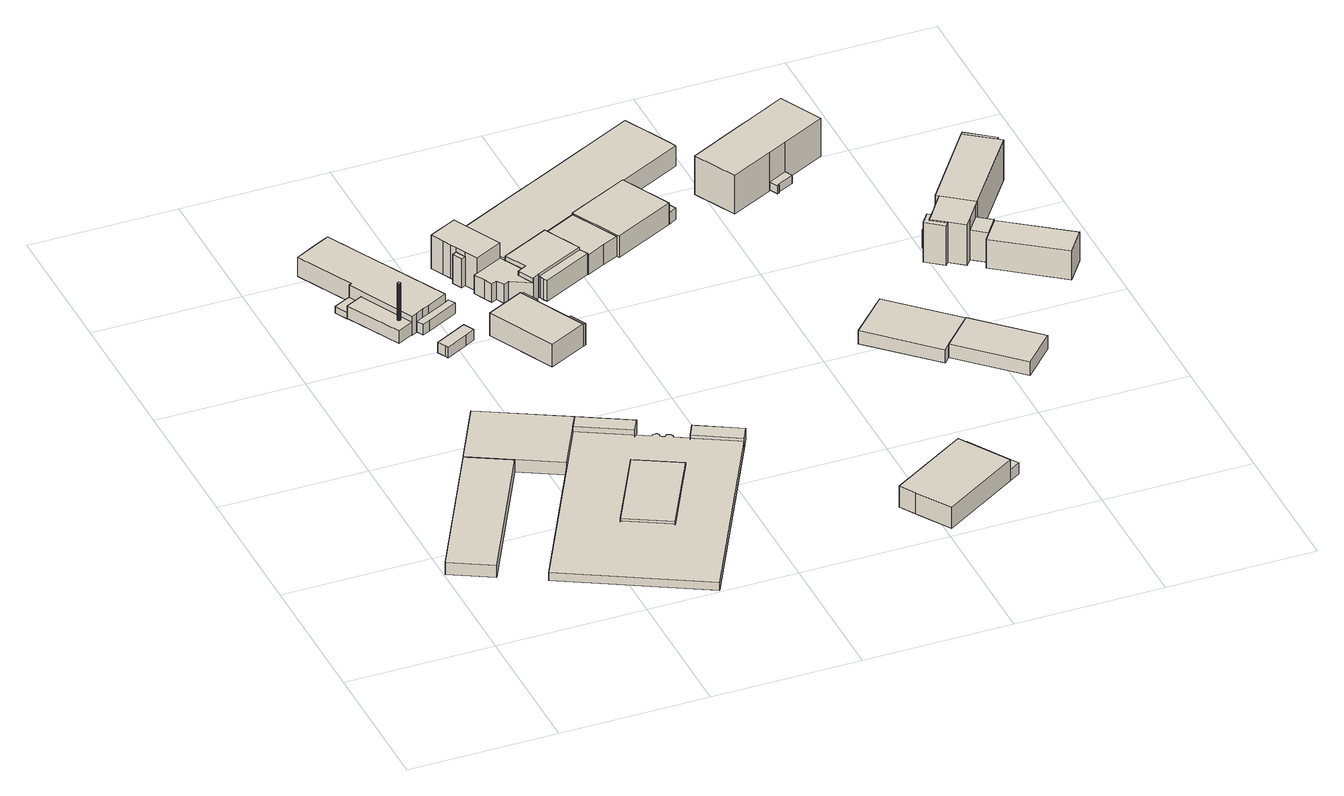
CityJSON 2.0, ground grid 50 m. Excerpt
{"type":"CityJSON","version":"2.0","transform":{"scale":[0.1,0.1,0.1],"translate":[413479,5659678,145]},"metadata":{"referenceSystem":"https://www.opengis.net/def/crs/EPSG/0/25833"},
"CityObjects":{
"building1":{"type":"Building","attributes":{"name":"njumii Bildungszentrum des Handwerk","Gemeindeschluessel":14612000,"Geometrietyp2DReferenz":"3000","function":"31001_3021","roofType":"9999"},"children":["building1-1","building1-2","building1-3","building1-4","building1-5","building1-6"]},
"building1-1":{"type":"BuildingPart","attributes":{"Dachtyp_tdc":"tdcPolyFlatRoof","Dachneigung":0,"QualitaetDacherkennung":100,"Geometrietyp2DReferenz":"3000","measuredHeight":4.06,"roofType":"1000"},"parents":["building1"],"geometry":[{"type":"Solid","lod":"1","boundaries":[[[[0,1,2,3]],[[4,5,6,7]],[[3,5,4,0]],[[2,6,5,3]],[[1,7,6,2]],[[0,4,7,1]]]]}]},
"building1-2":{"type":"BuildingPart","attributes":{"Dachtyp_tdc":"tdcPolyFlatRoof","Dachneigung":0,"QualitaetDacherkennung":0,"Geometrietyp2DReferenz":"3000","measuredHeight":4.75,"roofType":"9999"},"parents":["building1"],"geometry":[{"type":"Solid","lod":"1","boundaries":[[[[8,9,10,11]],[[12,13,14,15]],[[11,13,12,8]],[[10,14,13,11]],[[9,15,14,10]],[[8,12,15,9]]]]}]},
"building1-3":{"type":"BuildingPart","attributes":{"Dachtyp_tdc":"tdcPolyFlatRoof","Dachneigung":0,"QualitaetDacherkennung":100,"Geometrietyp2DReferenz":"3000","measuredHeight":3.83,"roofType":"1000"},"parents":["building1"],"geometry":[{"type":"Solid","lod":"1","boundaries":[[[[16,17,18,19]],[[20,21,22,23]],[[19,21,20,16]],[[18,22,21,19]],[[17,23,22,18]],[[16,20,23,17]]]]}]},
"building1-4":{"type":"BuildingPart","attributes":{"Dachtyp_tdc":"tdcPolyFlatRoof","Dachneigung":0,"QualitaetDacherkennung":0,"Geometrietyp2DReferenz":"3000","measuredHeight":4.57,"roofType":"9999"},"parents":["building1"],"geometry":[{"type":"Solid","lod":"1","boundaries":[[[[24,25,26,27]],[[28,29,30,31]],[[27,29,28,24]],[[26,30,29,27]],[[25,31,30,26]],[[24,28,31,25]]]]}]},
"building1-5":{"type":"BuildingPart","attributes":{"Dachtyp_tdc":"tdcPolyFlatRoof","Dachneigung":0,"QualitaetDacherkennung":0,"Geometrietyp2DReferenz":"3000","measuredHeight":4.69,"roofType":"9999"},"parents":["building1"],"geometry":[{"type":"Solid","lod":"1","boundaries":[[[[32,33,34,11,35]],[[29,36,13,37,30]],[[35,36,29,32]],[[11,13,36,35]],[[34,37,13,11]],[[33,30,37,34]],[[32,29,30,33]]]]}]},
"building1-6":{"type":"BuildingPart","attributes":{"Dachtyp_tdc":"tdcPolyFlatRoof","Dachneigung":0,"QualitaetDacherkennung":50,"Geometrietyp2DReferenz":"3000","measuredHeight":3,"roofType":"1000"},"parents":["building1"],"geometry":[{"type":"Solid","lod":"1","boundaries":[[[[38,39,40,41,42,43,44,45,46,47,48,49,50,51,52,53,54,55,56],[57,58,59,60]],[[12,15,61,62,63,64,65,66,67,68,69,70,71,72,6,5,73,74,37],[20,23,22,21]],[[56,15,12,38]],[[55,61,15,56]],[[54,62,61,55]],[[53,63,62,54]],[[52,64,63,53]],[[51,65,64,52]],[[50,66,65,51]],[[49,67,66,50]],[[48,68,67,49]],[[47,69,68,48]],[[46,70,69,47]],[[45,71,70,46]],[[44,72,71,45]],[[43,6,72,44]],[[42,5,6,43]],[[41,73,5,42]],[[40,74,73,41]],[[39,37,74,40]],[[38,12,37,39]],[[60,23,20,57]],[[59,22,23,60]],[[58,21,22,59]],[[57,20,21,58]]]]}]},
"building2":{"type":"Building","attributes":{"Gemeindeschluessel":14612000,"QualitaetDacherkennung":100,"Geometrietyp2DReferenz":"3000","function":"31001_2000","roofType":"9999"},"children":["building2-1","building2-2","building2-3","building2-4"]},
"building2-1":{"type":"BuildingPart","attributes":{"Dachtyp_tdc":"tdcPolyFlatRoof","Dachneigung":0,"QualitaetDacherkennung":100,"Geometrietyp2DReferenz":"3000","measuredHeight":13.56,"roofType":"1000"},"parents":["building2"],"geometry":[{"type":"Solid","lod":"1","boundaries":[[[[75,76,77,78,79,80,81,82,83,84,85,86,87,88,89,90,91,92]],[[93,94,95,96,97,98,99,100,101,102,103,104,105,106,107,108,109,110]],[[92,94,93,75]],[[91,95,94,92]],[[90,96,95,91]],[[89,97,96,90]],[[88,98,97,89]],[[87,99,98,88]],[[86,100,99,87]],[[85,101,100,86]],[[84,102,101,85]],[[83,103,102,84]],[[82,104,103,83]],[[81,105,104,82]],[[80,106,105,81]],[[79,107,106,80]],[[78,108,107,79]],[[77,109,108,78]],[[76,110,109,77]],[[75,93,110,76]]]]}]},
"building2-2":{"type":"BuildingPart","attributes":{"Dachtyp_tdc":"tdcGableRoof","Dachneigung":29.7,"QualitaetDacherkennung":100,"Geometrietyp2DReferenz":"3000","measuredHeight":9.2,"roofType":"3100"},"parents":["building2"],"geometry":[{"type":"Solid","lod":"1","boundaries":[[[[111,112,113,114,115,116,117,118,119,120,121,122,123]],[[124,125,126,127,128,129,130,131,132,133,134,135,136]],[[123,125,124,111]],[[122,126,125,123]],[[121,127,126,122]],[[120,128,127,121]],[[119,129,128,120]],[[118,130,129,119]],[[117,131,130,118]],[[116,132,131,117]],[[115,133,132,116]],[[114,134,133,115]],[[113,135,134,114]],[[112,136,135,113]],[[111,124,136,112]]]]}]},
"building2-3":{"type":"BuildingPart","attributes":{"Dachtyp_tdc":"tdcLeanToRoof","Dachneigung":0,"QualitaetDacherkennung":100,"Geometrietyp2DReferenz":"3000","measuredHeight":4.7,"roofType":"2100"},"parents":["building2"],"geometry":[{"type":"Solid","lod":"1","boundaries":[[[[137,138,139,140]],[[141,142,143,144]],[[140,142,141,137]],[[139,143,142,140]],[[138,144,143,139]],[[137,141,144,138]]]]}]},
"building2-4":{"type":"BuildingPart","attributes":{"Dachtyp_tdc":"tdcLeanToRoof","Dachneigung":0,"QualitaetDacherkennung":100,"Geometrietyp2DReferenz":"3000","measuredHeight":2.47,"roofType":"2100"},"parents":["building2"],"geometry":[{"type":"Solid","lod":"1","boundaries":[[[[145,146,147,148]],[[149,150,151,131]],[[148,150,149,145]],[[147,151,150,148]],[[146,131,151,147]],[[145,149,131,146]]]]}]},
"building3":{"type":"Building","attributes":{"Dachtyp_tdc":"tdcFreeFormRoof","Gemeindeschluessel":14612000,"Dachneigung":48.67,"QualitaetDacherkennung":20,"Geometrietyp2DReferenz":"3000","measuredHeight":5.03,"function":"31001_2000","roofType":"5000"},"geometry":[{"type":"Solid","lod":"1","boundaries":[[[[152,153,154,155,156,157]],[[158,159,160,161,162,163]],[[157,159,158,152]],[[156,160,159,157]],[[155,161,160,156]],[[154,162,161,155]],[[153,163,162,154]],[[152,158,163,153]]]]}]},
"building4":{"type":"Building","attributes":{"Dachtyp_tdc":"tdcLeanToRoof","Gemeindeschluessel":14612000,"Dachneigung":0,"QualitaetDacherkennung":100,"Geometrietyp2DReferenz":"3000","measuredHeight":3.92,"function":"31001_2000","roofType":"2100"},"geometry":[{"type":"Solid","lod":"1","boundaries":[[[[164,165,166,167,168,169,170]],[[171,172,173,174,175,176,177]],[[170,172,171,164]],[[169,173,172,170]],[[168,174,173,169]],[[167,175,174,168]],[[166,176,175,167]],[[165,177,176,166]],[[164,171,177,165]]]]}]},
"building5":{"type":"Building","attributes":{"Gemeindeschluessel":14612000,"Geometrietyp2DReferenz":"3000","function":"31001_2000","roofType":"9999"},"children":["building5-1","building5-2","building5-3"]},
"building5-1":{"type":"BuildingPart","attributes":{"Dachtyp_tdc":"tdcHipRoof","Dachneigung":22.69,"QualitaetDacherkennung":57,"Geometrietyp2DReferenz":"3000","measuredHeight":9.99,"roofType":"3200"},"parents":["building5"],"geometry":[{"type":"Solid","lod":"1","boundaries":[[[[178,179,180,181,182,183]],[[184,185,186,187,188,189]],[[183,185,184,178]],[[182,186,185,183]],[[181,187,186,182]],[[180,188,187,181]],[[179,189,188,180]],[[178,184,189,179]]]]}]},
"building5-2":{"type":"BuildingPart","attributes":{"Dachtyp_tdc":"tdcPolyFlatRoof","Dachneigung":45.07,"QualitaetDacherkennung":63,"Geometrietyp2DReferenz":"3000","measuredHeight":8.39,"roofType":"2100"},"parents":["building5"],"geometry":[{"type":"Solid","lod":"1","boundaries":[[[[190,191,192,193]],[[194,186,185,195]],[[193,186,194,190]],[[192,185,186,193]],[[191,195,185,192]],[[190,194,195,191]]]]}]},
"building5-3":{"type":"BuildingPart","attributes":{"Dachtyp_tdc":"tdcPolyFlatRoof","Dachneigung":43.92,"QualitaetDacherkennung":50,"Geometrietyp2DReferenz":"3000","measuredHeight":8.52,"roofType":"2100"},"parents":["building5"],"geometry":[{"type":"Solid","lod":"1","boundaries":[[[[196,197,198,199]],[[187,200,201,188]],[[199,200,187,196]],[[198,201,200,199]],[[197,188,201,198]],[[196,187,188,197]]]]}]},
"building6":{"type":"Building","attributes":{"Dachtyp_tdc":"tdcPolyFlatRoof","Gemeindeschluessel":14612000,"Dachneigung":0,"QualitaetDacherkennung":28,"Geometrietyp2DReferenz":"3000","measuredHeight":10.74,"function":"31001_2000","roofType":"1000"},"geometry":[{"type":"Solid","lod":"1","boundaries":[[[[202,203,204,205]],[[206,207,208,209]],[[205,207,206,202]],[[204,208,207,205]],[[203,209,208,204]],[[202,206,209,203]]]]}]},
"building7":{"type":"Building","attributes":{"Dachtyp_tdc":"tdcFreeFormRoof","Gemeindeschluessel":14612000,"Dachneigung":32.68,"QualitaetDacherkennung":82,"Geometrietyp2DReferenz":"3000","measuredHeight":14.23,"function":"31001_2000","roofType":"5000"},"geometry":[{"type":"Solid","lod":"1","boundaries":[[[[210,211,212,213,214,215,216,217,218]],[[219,220,221,222,223,209,208,224,225]],[[218,220,219,210]],[[217,221,220,218]],[[216,222,221,217]],[[215,223,222,216]],[[214,209,223,215]],[[213,208,209,214]],[[212,224,208,213]],[[211,225,224,212]],[[210,219,225,211]]]]}]},
"building8":{"type":"Building","attributes":{"Dachtyp_tdc":"tdcPolyFlatRoof","Gemeindeschluessel":14612000,"Dachneigung":2.79,"QualitaetDacherkennung":76,"Geometrietyp2DReferenz":"3000","measuredHeight":7.29,"function":"31001_2000","roofType":"2100"},"geometry":[{"type":"Solid","lod":"1","boundaries":[[[[226,227,228,229,230,231,232,233,234,235,236,237]],[[238,239,240,241,242,243,244,245,246,247,248,249]],[[237,239,238,226]],[[236,240,239,237]],[[235,241,240,236]],[[234,242,241,235]],[[233,243,242,234]],[[232,244,243,233]],[[231,245,244,232]],[[230,246,245,231]],[[229,247,246,230]],[[228,248,247,229]],[[227,249,248,228]],[[226,238,249,227]]]]}]},
"building9":{"type":"Building","attributes":{"Dachtyp_tdc":"tdcFreeFormRoof","Gemeindeschluessel":14612000,"Dachneigung":10.88,"QualitaetDacherkennung":36,"Geometrietyp2DReferenz":"3000","measuredHeight":9.66,"function":"31001_2000","roofType":"5000"},"geometry":[{"type":"Solid","lod":"1","boundaries":[[[[250,251,252,253,254,255,256,257,258,259]],[[249,248,247,260,261,262,263,264,265,238]],[[259,248,249,250]],[[258,247,248,259]],[[257,260,247,258]],[[256,261,260,257]],[[255,262,261,256]],[[254,263,262,255]],[[253,264,263,254]],[[252,265,264,253]],[[251,238,265,252]],[[250,249,238,251]]]]}]},
"building10":{"type":"Building","attributes":{"Dachtyp_tdc":"tdcPolyFlatRoof","Gemeindeschluessel":14612000,"Dachneigung":0,"QualitaetDacherkennung":62,"Geometrietyp2DReferenz":"3000","measuredHeight":7.84,"function":"31001_2000","roofType":"1000"},"geometry":[{"type":"Solid","lod":"1","boundaries":[[[[266,267,268,269,270,271]],[[272,273,274,275,276,277]],[[271,273,272,266]],[[270,274,273,271]],[[269,275,274,270]],[[268,276,275,269]],[[267,277,276,268]],[[266,272,277,267]]]]}]},
"building11":{"type":"Building","attributes":{"Dachtyp_tdc":"tdcPolyFlatRoof","Gemeindeschluessel":14612000,"Dachneigung":0,"QualitaetDacherkennung":42,"Geometrietyp2DReferenz":"3000","measuredHeight":7.77,"function":"31001_2000","roofType":"1000"},"geometry":[{"type":"Solid","lod":"1","boundaries":[[[[278,279,280,281,282,283]],[[284,285,286,287,288,289]],[[283,285,284,278]],[[282,286,285,283]],[[281,287,286,282]],[[280,288,287,281]],[[279,289,288,280]],[[278,284,289,279]]]]}]},
"building12":{"type":"Building","attributes":{"Gemeindeschluessel":14612000,"Geometrietyp2DReferenz":"3000","function":"31001_2000","roofType":"9999"},"children":["building12-1","building12-2","building12-3","building12-4"]},
"building12-1":{"type":"BuildingPart","attributes":{"Dachtyp_tdc":"tdcPolyFlatRoof","Dachneigung":3.61,"QualitaetDacherkennung":74,"Geometrietyp2DReferenz":"3000","measuredHeight":4.42,"roofType":"2100"},"parents":["building12"],"geometry":[{"type":"Solid","lod":"1","boundaries":[[[[290,291,292,293]],[[294,295,296,297]],[[293,295,294,290]],[[292,296,295,293]],[[291,297,296,292]],[[290,294,297,291]]]]}]},
"building12-2":{"type":"BuildingPart","attributes":{"Dachtyp_tdc":"tdcPolyFlatRoof","Dachneigung":0,"QualitaetDacherkennung":13,"Geometrietyp2DReferenz":"3000","measuredHeight":7.49,"roofType":"1000"},"parents":["building12"],"geometry":[{"type":"Solid","lod":"1","boundaries":[[[[298,299,300,301,302,303,304,305,306,307,308]],[[309,310,311,312,313,314,315,316,317,318,319]],[[307,310,309,308]],[[306,311,310,307]],[[305,312,311,306]],[[304,313,312,305]],[[303,314,313,304]],[[302,315,314,303]],[[301,316,315,302]],[[300,317,316,301]],[[299,318,317,300]],[[298,319,318,299]],[[308,309,319,298]]]]}]},
"building12-3":{"type":"BuildingPart","attributes":{"Dachtyp_tdc":"tdcGableRoof","Dachneigung":11.9,"QualitaetDacherkennung":55,"Geometrietyp2DReferenz":"3000","measuredHeight":9.06,"roofType":"3100"},"parents":["building12"],"geometry":[{"type":"Solid","lod":"1","boundaries":[[[[320,321,322,323,324,325,326,327,328]],[[329,330,331,332,309,333,334,335,336]],[[328,330,329,320]],[[327,331,330,328]],[[326,332,331,327]],[[325,309,332,326]],[[324,333,309,325]],[[323,334,333,324]],[[322,335,334,323]],[[321,336,335,322]],[[320,329,336,321]]]]}]},
"building12-4":{"type":"BuildingPart","attributes":{"Dachtyp_tdc":"tdcGableRoof","Dachneigung":22.55,"QualitaetDacherkennung":69,"Geometrietyp2DReferenz":"3000","measuredHeight":10.39,"roofType":"3100"},"parents":["building12"],"geometry":[{"type":"Solid","lod":"1","boundaries":[[[[337,338,339,340,341,342,343,344]],[[345,334,333,319,346,347,295,294]],[[344,334,345,337]],[[343,333,334,344]],[[342,319,333,343]],[[341,346,319,342]],[[340,347,346,341]],[[339,295,347,340]],[[338,294,295,339]],[[337,345,294,338]]]]}]},
"building13":{"type":"Building","attributes":{"Dachtyp_tdc":"tdcPolyFlatRoof","Gemeindeschluessel":14612000,"Dachneigung":0,"QualitaetDacherkennung":39,"Geometrietyp2DReferenz":"3000","measuredHeight":4.13,"function":"31001_2000","roofType":"1000"},"geometry":[{"type":"Solid","lod":"1","boundaries":[[[[348,349,350,351]],[[352,284,288,353]],[[351,284,352,348]],[[350,288,284,351]],[[349,353,288,350]],[[348,352,353,349]]]]}]},
"building14":{"type":"Building","attributes":{"Gemeindeschluessel":14612000,"Geometrietyp2DReferenz":"3000","function":"31001_2000","roofType":"9999"},"children":["building14-1","building14-2"]},
"building14-1":{"type":"BuildingPart","attributes":{"Dachtyp_tdc":"tdcPolyFlatRoof","Dachneigung":2.94,"QualitaetDacherkennung":57,"Geometrietyp2DReferenz":"3000","measuredHeight":5.37,"roofType":"2100"},"parents":["building14"],"geometry":[{"type":"Solid","lod":"1","boundaries":[[[[354,355,356,357]],[[358,359,360,361]],[[357,359,358,354]],[[356,360,359,357]],[[355,361,360,356]],[[354,358,361,355]]]]}]},
"building14-2":{"type":"BuildingPart","attributes":{"Dachtyp_tdc":"tdcGableRoof","Dachneigung":10.06,"QualitaetDacherkennung":58,"Geometrietyp2DReferenz":"3000","measuredHeight":5.78,"roofType":"3100"},"parents":["building14"],"geometry":[{"type":"Solid","lod":"1","boundaries":[[[[362,363,364,365,366]],[[361,360,367,368,369]],[[366,360,361,362]],[[365,367,360,366]],[[364,368,367,365]],[[363,369,368,364]],[[362,361,369,363]]]]}]},
"building15":{"type":"Building","attributes":{"Gemeindeschluessel":14612000,"Geometrietyp2DReferenz":"3000","function":"31001_2000","roofType":"9999"},"children":["building15-1","building15-2"]},
"building15-1":{"type":"BuildingPart","attributes":{"Dachtyp_tdc":"tdcGableRoof","Dachneigung":49.19,"QualitaetDacherkennung":10,"Geometrietyp2DReferenz":"3000","measuredHeight":3.77,"roofType":"3100"},"parents":["building15"],"geometry":[{"type":"Solid","lod":"1","boundaries":[[[[370,371,372,373]],[[374,375,376,377]],[[373,375,374,370]],[[372,376,375,373]],[[371,377,376,372]],[[370,374,377,371]]]]}]},
"building15-2":{"type":"BuildingPart","attributes":{"Dachtyp_tdc":"tdcGableRoof","Dachneigung":19.17,"QualitaetDacherkennung":86,"Geometrietyp2DReferenz":"3000","measuredHeight":15.71,"roofType":"3100"},"parents":["building15"],"geometry":[{"type":"Solid","lod":"1","boundaries":[[[[378,379,380,381,382,383,384,385]],[[386,387,388,389,374,377,390,391]],[[385,387,386,378]],[[384,388,387,385]],[[383,389,388,384]],[[382,374,389,383]],[[381,377,374,382]],[[380,390,377,381]],[[379,391,390,380]],[[378,386,391,379]]]]}]},
"building16":{"type":"Building","attributes":{"Dachtyp_tdc":"tdcPolyFlatRoof","Gemeindeschluessel":14612000,"Dachneigung":0,"QualitaetDacherkennung":0,"Geometrietyp2DReferenz":"3000","BezugspunktDach":"2000","measuredHeight":3,"function":"31001_2000"},"geometry":[{"type":"Solid","lod":"1","boundaries":[[[[392,393,394,395,396,397]],[[398,399,400,401,402,403]],[[397,399,398,392]],[[396,400,399,397]],[[395,401,400,396]],[[394,402,401,395]],[[393,403,402,394]],[[392,398,403,393]]]]}]},
"building17":{"type":"Building","attributes":{"Gemeindeschluessel":14612000,"Geometrietyp2DReferenz":"3000","function":"31001_9998","roofType":"9999"},"children":["building17-1","building17-2","building17-3","building17-4","building17-5","building17-6","building17-7"]},
"building17-1":{"type":"BuildingPart","attributes":{"Dachtyp_tdc":"tdcFreeFormRoof","Dachneigung":21.43,"QualitaetDacherkennung":30,"Geometrietyp2DReferenz":"3000","measuredHeight":14.86,"roofType":"5000"},"parents":["building17"],"geometry":[{"type":"Solid","lod":"1","boundaries":[[[[404,405,406,407,408,409]],[[410,411,412,413,414,415]],[[409,411,410,404]],[[408,412,411,409]],[[407,413,412,408]],[[406,414,413,407]],[[405,415,414,406]],[[404,410,415,405]]]]}]},
"building17-2":{"type":"BuildingPart","attributes":{"Dachtyp_tdc":"tdcPolyFlatRoof","Dachneigung":0,"QualitaetDacherkennung":71,"Geometrietyp2DReferenz":"3000","measuredHeight":10.78,"roofType":"1000"},"parents":["building17"],"geometry":[{"type":"Solid","lod":"1","boundaries":[[[[416,417,418,419,420]],[[421,422,423,424,425]],[[420,422,421,416]],[[419,423,422,420]],[[418,424,423,419]],[[417,425,424,418]],[[416,421,425,417]]]]}]},
"building17-3":{"type":"BuildingPart","attributes":{"Dachtyp_tdc":"tdcPolyFlatRoof","Dachneigung":0,"QualitaetDacherkennung":77,"Geometrietyp2DReferenz":"3000","measuredHeight":15,"roofType":"1000"},"parents":["building17"],"geometry":[{"type":"Solid","lod":"1","boundaries":[[[[426,427,428,429,430,431,432,433,434,435,436]],[[437,438,410,415,414,439,440,441,442,443,444]],[[435,438,437,436]],[[434,410,438,435]],[[433,415,410,434]],[[432,414,415,433]],[[431,439,414,432]],[[430,440,439,431]],[[429,441,440,430]],[[428,442,441,429]],[[427,443,442,428]],[[426,444,443,427]],[[436,437,444,426]]]]}]},
"building17-4":{"type":"BuildingPart","attributes":{"Dachtyp_tdc":"tdcPolyFlatRoof","Dachneigung":0,"QualitaetDacherkennung":55,"Geometrietyp2DReferenz":"3000","measuredHeight":14.89,"roofType":"1000"},"parents":["building17"],"geometry":[{"type":"Solid","lod":"1","boundaries":[[[[445,446,447,448,449,450]],[[441,451,452,453,454,442]],[[450,451,441,445]],[[449,452,451,450]],[[448,453,452,449]],[[447,454,453,448]],[[446,442,454,447]],[[445,441,442,446]]]]}]},
"building17-5":{"type":"BuildingPart","attributes":{"Dachtyp_tdc":"tdcGableRoof","Dachneigung":65.38,"QualitaetDacherkennung":5,"Geometrietyp2DReferenz":"3000","measuredHeight":8.2,"roofType":"3100"},"parents":["building17"],"geometry":[{"type":"Solid","lod":"1","boundaries":[[[[455,456,457,458]],[[439,459,460,440]],[[458,459,439,455]],[[457,460,459,458]],[[456,440,460,457]],[[455,439,440,456]]]]}]},
"building17-6":{"type":"BuildingPart","attributes":{"Dachtyp_tdc":"tdcPolyFlatRoof","Dachneigung":0,"QualitaetDacherkennung":82,"Geometrietyp2DReferenz":"3000","measuredHeight":11.06,"roofType":"1000"},"parents":["building17"],"geometry":[{"type":"Solid","lod":"1","boundaries":[[[[461,462,463,464]],[[423,437,444,424]],[[464,423,424,461]],[[463,437,423,464]],[[462,444,437,463]],[[461,424,444,462]]]]}]},
"building17-7":{"type":"BuildingPart","attributes":{"Dachtyp_tdc":"tdcPolyFlatRoof","Dachneigung":7.78,"QualitaetDacherkennung":35,"Geometrietyp2DReferenz":"3000","measuredHeight":14.81,"roofType":"2100"},"parents":["building17"],"geometry":[{"type":"Solid","lod":"1","boundaries":[[[[465,466,467,468]],[[469,453,452,470]],[[468,453,469,465]],[[467,452,453,468]],[[466,470,452,467]],[[465,469,470,466]]]]}]}
},
"vertices":[
[1124,715,48],[979,793,48],[954,746,48],[1099,668,48],[1124,715,8],[1099,668,8],[954,746,8],[979,793,8],
[638,916,55],[805,826,55],[831,873,55],[664,963,55],[638,916,8],[664,963,8],[831,873,8],[805,826,8],
[886,620,46],[738,699,46],[590,425,46],[738,345,46],[886,620,8],[738,345,8],[590,425,8],[738,699,8],
[4,406,53],[143,331,53],[409,824,53],[269,899,53],[4,406,8],[269,899,8],[409,824,8],[143,331,8],
[269,899,55],[409,824,55],[549,749,55],[384,1113,55],[384,1113,8],[549,749,8],
[638,916,38],[549,749,38],[283,256,38],[743,8,38],[1099,668,38],[954,746,38],[909,770,38],[910,778,38],[906,786,38],[901,788,38],[895,789,38],[890,787,38],[886,782,38],[873,789,38],[874,799,38],[868,806,38],[858,807,38],[851,801,38],[805,826,38],[886,620,38],[738,345,38],[590,425,38],[738,699,38],[851,801,8],[858,807,8],[868,806,8],[874,799,8],[873,789,8],[886,782,8],[890,787,8],[895,789,8],[901,788,8],[906,786,8],[910,778,8],[909,770,8],[743,8,8],[283,256,8],
[363,1614,210],[363,1616,210],[363,1618,210],[362,1619,210],[360,1620,210],[359,1621,210],[357,1621,210],[355,1620,210],[354,1619,210],[353,1618,210],[353,1616,210],[353,1614,210],[354,1613,210],[355,1612,210],[357,1611,210],[359,1611,210],[360,1612,210],[362,1613,210],[363,1614,74],[362,1613,74],[360,1612,74],[359,1611,74],[357,1611,74],[355,1612,74],[354,1613,74],[353,1614,74],[353,1616,74],[353,1618,74],[354,1619,74],[355,1620,74],[357,1621,74],[359,1621,74],[360,1620,74],[362,1619,74],[363,1618,74],[363,1616,74],
[409,1891,95],[314,2076,95],[307,2072,95],[248,2042,95],[188,2011,95],[285,1820,95],[277,1816,95],[390,1589,95],[408,1598,95],[434,1612,95],[459,1624,95],[528,1659,95],[413,1883,95],[409,1891,25],[413,1883,25],[528,1659,25],[459,1624,25],[434,1612,25],[408,1598,25],[390,1589,25],[277,1816,25],[285,1820,25],[188,2011,25],[248,2042,25],[307,2072,25],[314,2076,25],
[298,1773,74],[241,1744,74],[335,1561,74],[390,1589,74],[298,1773,27],[390,1589,27],[335,1561,27],[241,1744,27],
[298,1773,50],[277,1816,50],[219,1787,50],[241,1744,50],[298,1773,25],[241,1744,25],[219,1787,25],
[443,1432,68],[518,1471,68],[551,1488,68],[532,1524,68],[424,1468,68],[438,1440,68],[443,1432,29],[438,1440,29],[424,1468,29],[532,1524,29],[551,1488,29],[518,1471,29],
[408,1598,66],[420,1574,66],[446,1587,66],[554,1642,66],[541,1666,66],[528,1659,66],[434,1612,66],[408,1598,27],[434,1612,27],[528,1659,27],[541,1666,27],[554,1642,27],[446,1587,27],[420,1574,27],
[605,1493,111],[716,1267,111],[845,1330,111],[818,1384,111],[759,1504,111],[733,1557,111],[605,1493,28],[733,1557,28],[759,1504,28],[818,1384,28],[845,1330,28],[716,1267,28],
[770,1509,106],[744,1562,106],[733,1557,106],[759,1504,106],[770,1509,28],[744,1562,28],
[818,1384,108],[845,1330,108],[855,1335,108],[828,1389,108],[828,1389,28],[855,1335,28],
[625,1761,133],[639,1768,133],[623,1801,133],[609,1793,133],[625,1761,26],[609,1793,26],[623,1801,26],[639,1768,26],
[578,1890,151],[600,1847,151],[613,1820,151],[623,1801,151],[639,1768,151],[661,1725,151],[755,1772,151],[674,1933,151],[673,1937,151],[578,1890,26],[673,1937,26],[674,1933,26],[755,1772,26],[661,1725,26],[613,1820,26],[600,1847,26],
[797,1611,95],[771,1664,95],[801,1679,95],[765,1752,95],[755,1772,95],[661,1725,95],[649,1719,95],[667,1681,95],[680,1655,95],[699,1664,95],[713,1637,95],[731,1646,95],[797,1611,25],[731,1646,25],[713,1637,25],[699,1664,25],[680,1655,25],[667,1681,25],[649,1719,25],[661,1725,25],[755,1772,25],[765,1752,25],[801,1679,25],[771,1664,25],
[771,1664,112],[797,1611,112],[800,1613,112],[822,1625,112],[990,1707,112],[964,1760,112],[954,1779,112],[928,1832,112],[765,1752,112],[801,1679,112],[928,1832,25],[954,1779,25],[964,1760,25],[990,1707,25],[822,1625,25],[800,1613,25],
[822,1625,104],[826,1618,104],[831,1606,104],[838,1595,104],[1005,1679,104],[990,1707,104],[822,1625,26],[990,1707,26],[1005,1679,26],[838,1595,26],[831,1606,26],[826,1618,26],
[1779,196,90],[1775,203,90],[1676,361,90],[1414,198,90],[1447,145,90],[1518,32,90],[1779,196,12],[1518,32,12],[1447,145,12],[1414,198,12],[1676,361,12],[1775,203,12],
[1335,1826,70],[1363,1841,70],[1339,1889,70],[1310,1875,70],[1335,1826,27],[1310,1875,27],[1339,1889,27],[1363,1841,27],
[1252,1993,102],[1473,2102,102],[1462,2126,102],[1382,2286,102],[1043,2117,102],[1017,2104,102],[917,2055,102],[674,1933,102],[755,1772,102],[765,1752,102],[928,1832,102],[928,1832,27],[765,1752,27],[755,1772,27],[674,1933,27],[917,2055,27],[1017,2104,27],[1043,2117,27],[1382,2286,27],[1462,2126,27],[1473,2102,27],[1252,1993,27],
[1005,1679,101],[1007,1675,101],[1071,1707,101],[1123,1731,101],[1043,1890,101],[928,1832,101],[954,1779,101],[964,1760,101],[990,1707,101],[1005,1679,27],[990,1707,27],[964,1760,27],[954,1779,27],[1043,1890,27],[1123,1731,27],[1071,1707,27],[1007,1675,27],
[1127,1722,107],[1335,1826,107],[1310,1875,107],[1288,1920,107],[1278,1940,107],[1252,1993,107],[1043,1890,107],[1123,1731,107],[1127,1722,27],[1278,1940,27],[1288,1920,27],
[1818,220,53],[1714,385,53],[1676,361,53],[1779,196,53],[1818,220,12],[1714,385,12],
[2143,771,80],[1950,954,80],[1848,845,80],[2040,662,80],[2143,771,30],[2040,662,30],[1848,845,30],[1950,954,30],
[1950,954,79],[1746,1148,79],[1622,1018,79],[1827,823,79],[1848,845,79],[1827,823,30],[1622,1018,30],[1746,1148,30],
[1654,2025,58],[1691,2043,58],[1676,2073,58],[1639,2054,58],[1654,2025,37],[1639,2054,37],[1676,2073,37],[1691,2043,37],
[1743,1890,180],[1893,1965,180],[1821,2109,180],[1691,2043,180],[1654,2025,180],[1463,1929,180],[1535,1786,180],[1680,1858,180],[1743,1890,37],[1680,1858,37],[1535,1786,37],[1463,1929,37],[1821,2109,37],[1893,1965,37],
[1680,1858,71],[1695,1829,71],[1700,1831,71],[1698,1834,71],[1756,1863,71],[1743,1890,71],[1680,1858,41],[1743,1890,41],[1756,1863,41],[1698,1834,41],[1700,1831,41],[1695,1829,41],
[2033,1297,187],[1986,1331,187],[2005,1356,187],[1992,1365,187],[1965,1328,187],[2023,1284,187],[2033,1297,40],[2023,1284,40],[1965,1328,40],[1992,1365,40],[2005,1356,40],[1986,1331,40],
[2345,1067,147],[2406,1150,147],[2191,1307,147],[2148,1249,147],[2130,1224,147],[2345,1067,40],[2130,1224,40],[2148,1249,40],[2191,1307,40],[2406,1150,40],
[2143,1342,190],[2142,1342,190],[2158,1364,190],[2062,1435,190],[2032,1394,190],[2019,1376,190],[2005,1356,190],[1986,1331,190],[2033,1297,190],[2082,1260,190],[2100,1284,190],[2100,1284,40],[2082,1260,40],[2019,1376,40],[2032,1394,40],[2062,1435,40],[2158,1364,40],[2142,1342,40],[2143,1342,40],
[2062,1435,189],[2158,1364,189],[2357,1633,189],[2342,1645,189],[2250,1712,189],[2052,1442,189],[2052,1442,40],[2250,1712,40],[2342,1645,40],[2357,1633,40],
[2019,1376,107],[2032,1394,107],[2004,1415,107],[1990,1397,107],[1990,1397,40],[2004,1415,40],
[2191,1307,150],[2143,1342,150],[2100,1284,150],[2148,1249,150],
[2349,1655,187],[2258,1722,187],[2250,1712,187],[2342,1645,187],[2349,1655,40],[2258,1722,40]
]}
